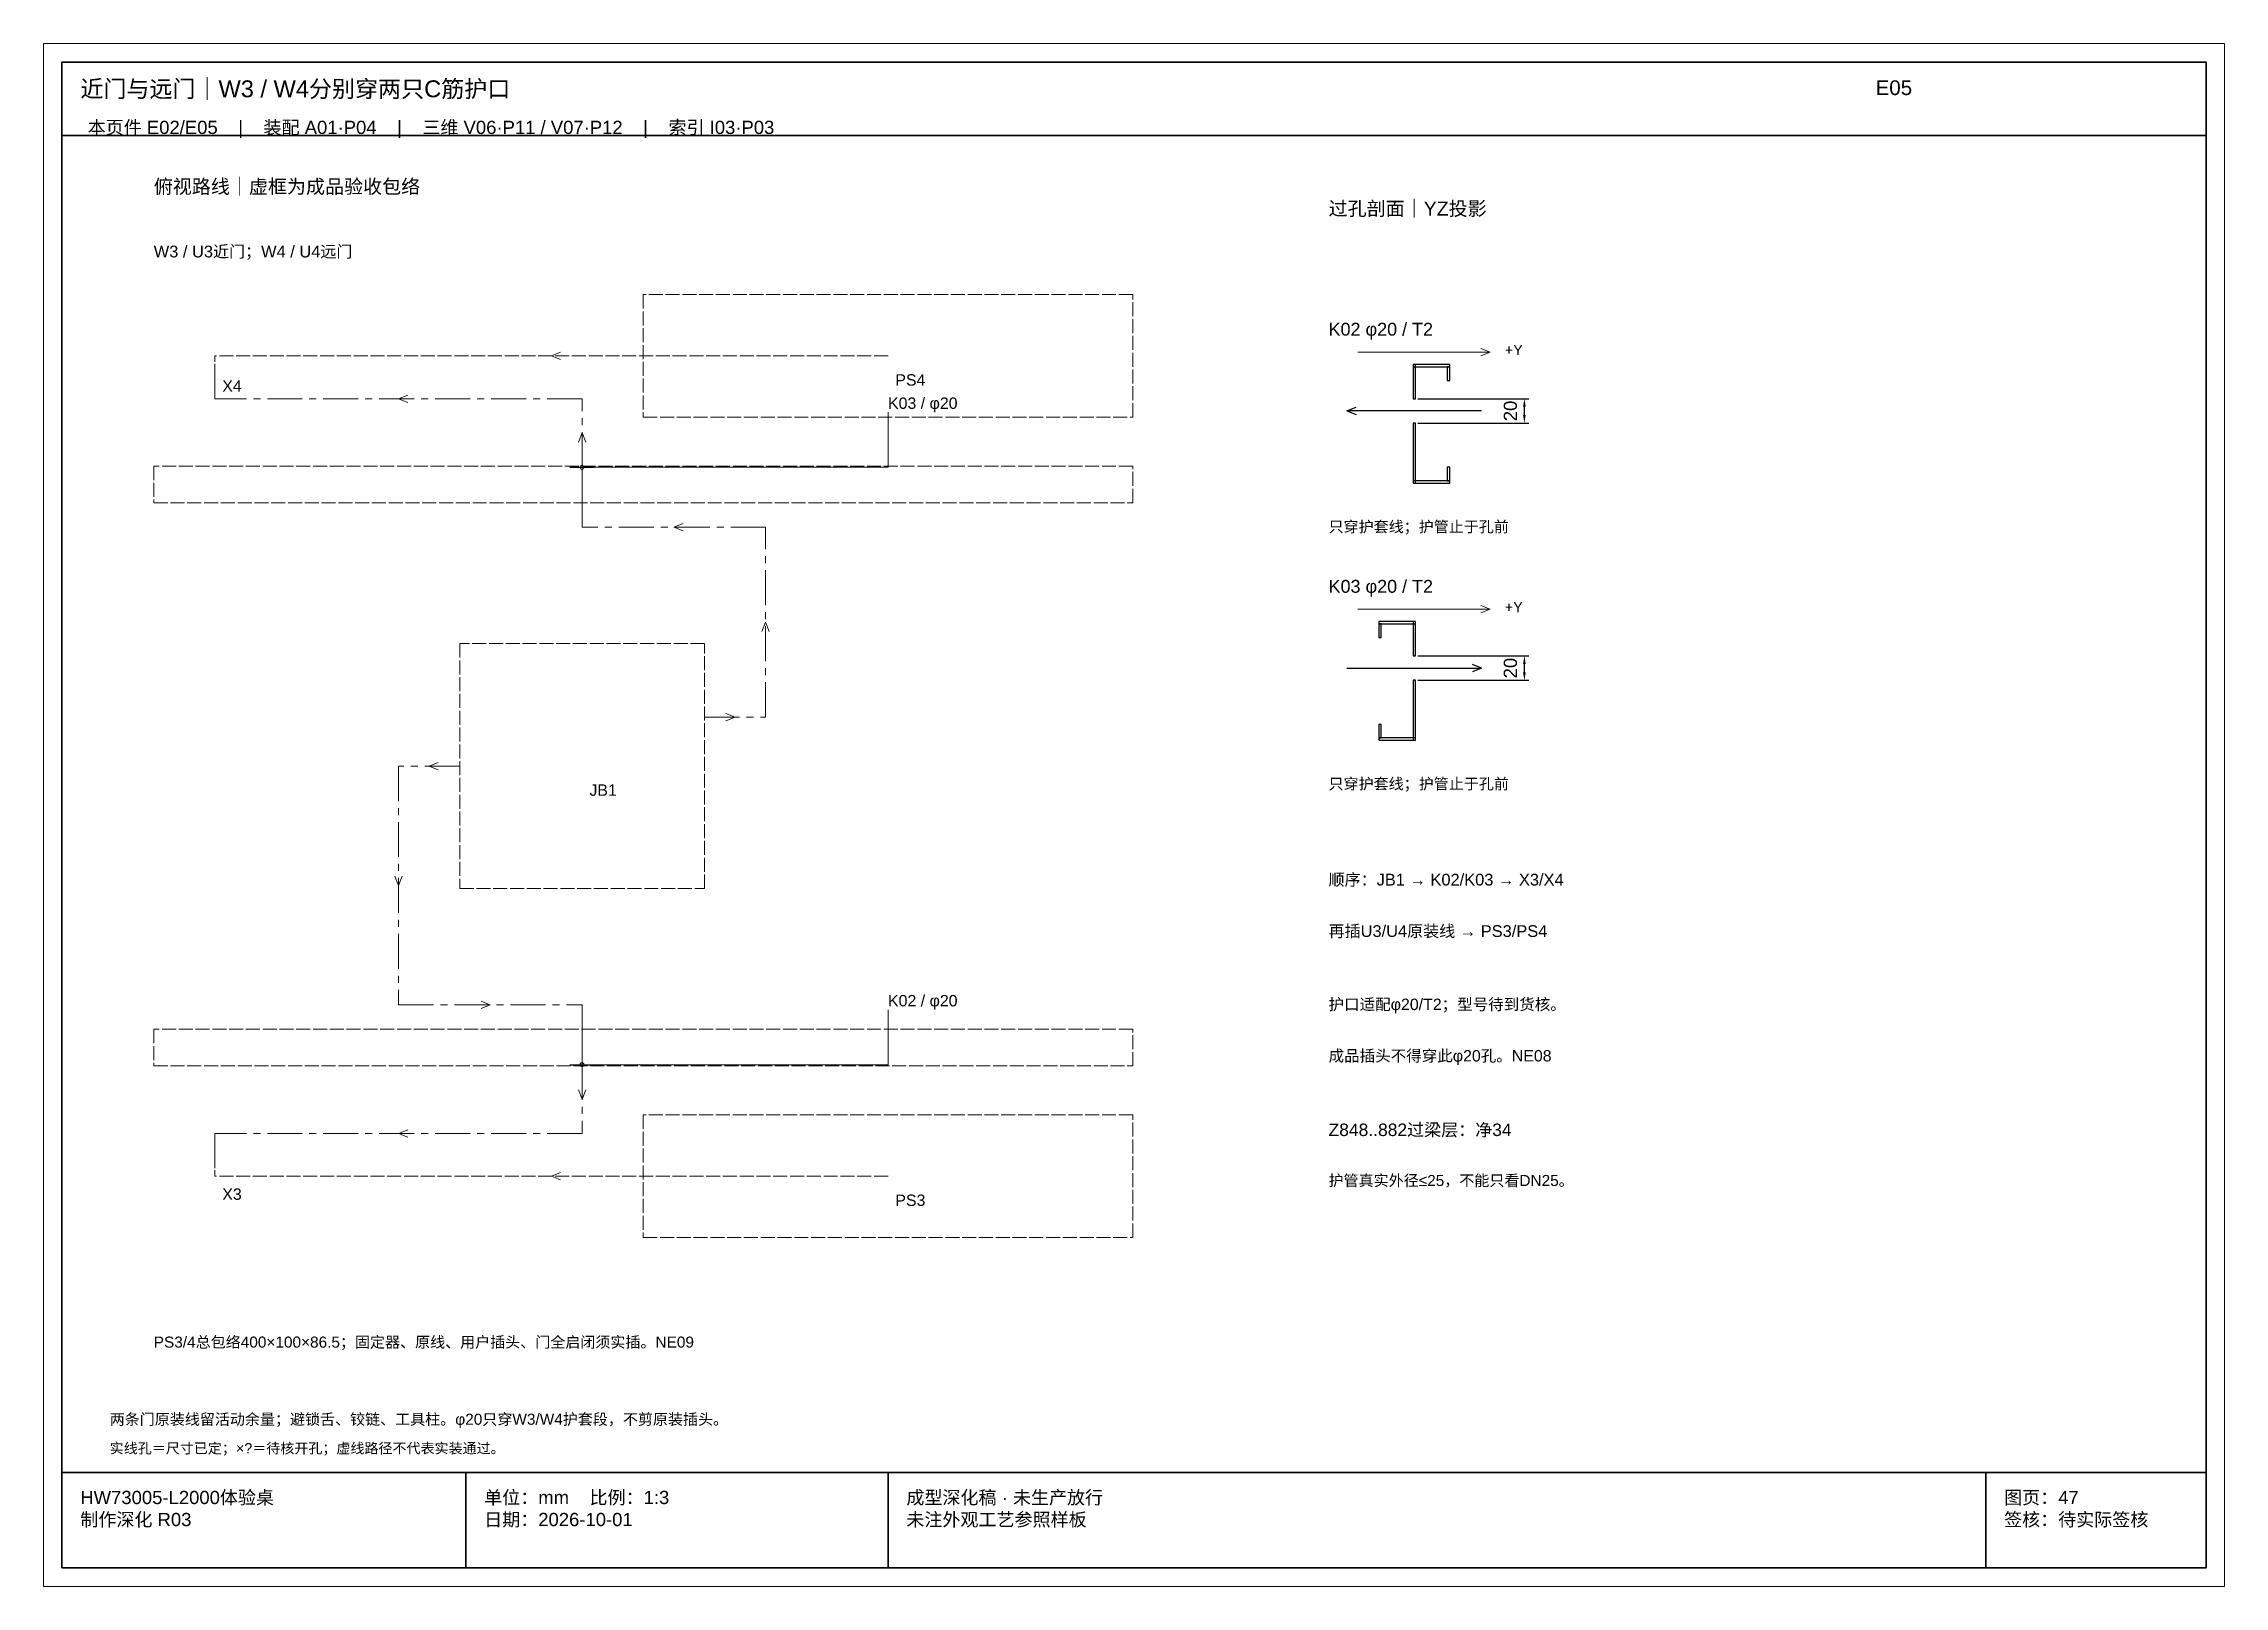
# Paper-space layout 'E05' of a CAD drawing. Header units: millimetres. Extents: x 0 to 594, y 0 to 420.
# The model-space entities are those that its viewports show. They can reach past a viewport. Long polylines and large blocks are cut down to what shows.
import ezdxf

# ---------------------------------------------------------------- set-up
doc = ezdxf.new("R2010")
doc.units = ezdxf.units.MM
doc.linetypes.add('CENTER', pattern=[5.08, 3.175, -0.635, 0.635, -0.635])
doc.linetypes.add('DASHED', pattern=[1.524, 1.27, -0.254])
for name, color, linetype, lineweight in [('CENTER', 8, 'CENTER', 13), ('DIM', 7, 'Continuous', 13), ('FRAME', 7, 'Continuous', 35), ('HIDDEN', 8, 'DASHED', 13), ('NOTE', 7, 'Continuous', 18), ('OUTLINE', 7, 'Continuous', 25)]:
    doc.layers.add(name, color=color, linetype=linetype, lineweight=lineweight)
doc.styles.add('CN', font='Arial Unicode.ttf')
doc.dimstyles.new('D3_A2', dxfattribs={"dimtxt": 10.8, "dimasz": 6.6, "dimexe": 3.6, "dimexo": 3, "dimgap": 2.4, "dimtad": 1, "dimdsep": 46, "dimtxsty": 'CN', "dimcen": 2.5, "dimclrd": 7, "dimclre": 7, "dimclrt": 7, "dimazin": 3, "dimtfac": 1, "dimtmove": 0, "dimatfit": 3})

msp = doc.modelspace()

# ---------------------------------------------------------------- linework, layer by layer
at = {"layer": 'CENTER'}
for p, q in [((396290, 970), (396297.5, 973)), ((396440, 970), (396290, 970)), ((396290, 970), (396297.5, 967)), ((396440, 942), (396437, 934.5)), ((396440, 914), (396440, 942)), ((396440, 942), (396443, 934.5)), ((396515, 865), (396522.5, 868)), ((396590, 865), (396515, 865)), ((396515, 865), (396522.5, 862)), ((396590, 787.5), (396587, 780)), ((396590, 710), (396590, 787.5)), ((396590, 787.5), (396593, 780)), ((396565, 710), (396557.5, 713)), ((396540, 710), (396565, 710)), ((396565, 710), (396557.5, 707)), ((396290, 670), (396290, 572.5)), ((396315, 670), (396322.5, 673)), ((396340, 670), (396315, 670)), ((396315, 670), (396322.5, 667)), ((396290, 572.5), (396287, 580)), ((396290, 572.5), (396293, 580)), ((396290, 475), (396365, 475)), ((396365, 475), (396357.5, 478)), ((396365, 475), (396357.5, 472)), ((396440, 426), (396440, 398)), ((396440, 398), (396437, 405.5)), ((396440, 398), (396443, 405.5)), ((396290, 370), (396297.5, 373)), ((396440, 370), (396290, 370)), ((396290, 370), (396297.5, 367))]:
    msp.add_line(p, q, dxfattribs=at)
for points in [[(396540, 710), (396590, 710), (396590, 865), (396440, 865), (396440, 885), (396440, 914), (396440, 970), (396140, 970), (396140, 1000)], [(396340, 670), (396290, 670), (396290, 475), (396440, 475), (396440, 455), (396440, 426), (396440, 370), (396140, 370), (396140, 340)]]:
    msp.add_lwpolyline(points, dxfattribs=at)
at = {"layer": 'DIM'}
for p, q in [((397074, 1008), (397182, 1008)), ((397182, 1008), (397174.5, 1011)), ((397182, 1008), (397174.5, 1005)), ((397074, 798), (397182, 798)), ((397182, 798), (397174.5, 801)), ((397182, 798), (397174.5, 795))]:
    msp.add_line(p, q, dxfattribs=at)
for points in [[(396440, 914), (396690, 914), (396690, 959)], [(396440, 426), (396690, 426), (396690, 471)]]:
    msp.add_lwpolyline(points, dxfattribs=at)
for centre in [(396440, 914), (396440, 426)]:
    msp.add_circle(centre, 1.65, dxfattribs=at)
at = {"layer": 'FRAME'}
for p, q in [((396015, 1185), (397767, 1185)), ((396015, 93), (397767, 93)), ((396345, 15), (396345, 93)), ((396690, 15), (396690, 93)), ((397587, 15), (397587, 93))]:
    msp.add_line(p, q, dxfattribs=at)
msp.add_lwpolyline([(396015, 15), (397767, 15), (397767, 1245), (396015, 1245)], close=True, dxfattribs=at)
at = {"layer": 'HIDDEN'}
for p, q in [((396415, 1005), (396422.5, 1008)), ((396690, 1005), (396415, 1005)), ((396415, 1005), (396422.5, 1002)), ((396415, 335), (396422.5, 338)), ((396690, 335), (396415, 335)), ((396415, 335), (396422.5, 332))]:
    msp.add_line(p, q, dxfattribs=at)
for points in [[(396490, 955), (396890, 955), (396890, 1055), (396490, 1055)], [(396090, 885), (396890, 885), (396890, 915), (396090, 915)], [(396340, 570), (396540, 570), (396540, 770), (396340, 770)], [(396090, 425), (396890, 425), (396890, 455), (396090, 455)], [(396490, 285), (396890, 285), (396890, 385), (396490, 385)]]:
    msp.add_lwpolyline(points, close=True, dxfattribs=at)
for points in [[(396690, 1005), (396140, 1005), (396140, 1000)], [(396690, 335), (396140, 335), (396140, 340)]]:
    msp.add_lwpolyline(points, dxfattribs=at)
at = {"layer": 'OUTLINE'}
for p, q in [((397065, 960), (397072.5, 963)), ((397175, 960), (397065, 960)), ((397065, 960), (397072.5, 957)), ((396430, 914), (396450, 914)), ((397065, 750), (397175, 750)), ((397175, 750), (397167.5, 753)), ((397175, 750), (397167.5, 747)), ((396430, 426), (396450, 426))]:
    msp.add_line(p, q, dxfattribs=at)
for points in [[(397119, 970), (397121, 970), (397121, 998), (397119, 998)], [(397119, 996), (397149, 996), (397149, 998), (397119, 998)], [(397147, 985), (397149, 985), (397149, 996), (397147, 996)], [(397119, 901), (397121, 901), (397121, 950), (397119, 950)], [(397147, 903), (397149, 903), (397149, 914), (397147, 914)], [(397119, 901), (397149, 901), (397149, 903), (397119, 903)], [(397091, 786), (397121, 786), (397121, 788), (397091, 788)], [(397091, 775), (397093, 775), (397093, 786), (397091, 786)], [(397119, 760), (397121, 760), (397121, 788), (397119, 788)], [(397119, 691), (397121, 691), (397121, 740), (397119, 740)], [(397091, 693), (397093, 693), (397093, 704), (397091, 704)], [(397091, 691), (397121, 691), (397121, 693), (397091, 693)]]:
    msp.add_lwpolyline(points, close=True, dxfattribs=at)

# ---------------------------------------------------------------- texts
at = {"layer": 'NOTE', "attachment_point": 1, "style": 'CN'}
for s, insert, char_height, width in [('近门与远门｜W3 / W4分别穿两只C筋护口', (396030, 1230), 13.8, 1452), ('E05', (397497, 1230), 12, 270), ('本页件 E02/E05    |    装配 A01·P04    |    三维 V06·P11 / V07·P12    |    索引 I03·P03', (396036, 1197), 10.8, 1710), ('俯视路线｜虚框为成品验收包络', (396090, 1149), 11.4, 861), ('过孔剖面｜YZ投影', (397050, 1131), 11.4, 654), ('W3 / U3近门；W4 / U4远门', (396090, 1095), 9.6, 861), ('K02 φ20 / T2', (397050, 1032), 10.5, 690), ('+Y', (397194, 1014), 8.4, 105), ('X4', (396146, 985), 9.3, 210), ('PS4', (396696, 990), 9.3, 210), ('K03 / φ20', (396690, 971), 9.3, 315), ('只穿护套线；护管止于孔前', (397050, 870), 9, 705), ('K03 φ20 / T2', (397050, 822), 10.5, 690), ('+Y', (397194, 804), 8.4, 105), ('只穿护套线；护管止于孔前', (397050, 660), 9, 705), ('JB1', (396446, 655), 9.3, 210), ('顺序：JB1 → K02/K03 → X3/X4', (397050, 582), 9.6, 654), ('再插U3/U4原装线 → PS3/PS4', (397050, 540), 9.6, 654), ('K02 / φ20', (396690, 483), 9.3, 315), ('护口适配φ20/T2；型号待到货核。', (397050, 480), 9.3, 654), ('成品插头不得穿此φ20孔。NE08', (397050, 438), 9.3, 654), ('Z848..882过梁层：净34', (397050, 378), 10.2, 654), ('X3', (396146, 325), 9.3, 210), ('护管真实外径≤25，不能只看DN25。', (397050, 336), 9, 654), ('PS3', (396696, 320), 9.3, 210), ('PS3/4总包络400×100×86.5；固定器、原线、用户插头、门全启闭须实插。NE09', (396090, 204), 9, 1623), ('两条门原装线留活动余量；避锁舌、铰链、工具柱。φ20只穿W3/W4护套段，不剪原装插头。', (396054, 141), 9, 1665), ('实线孔＝尺寸已定；×?＝待核开孔；虚线路径不代表实装通过。', (396054, 117), 8.4, 1665), ('HW73005-L2000体验桌\\P制作深化 R03', (396030, 78), 10.8, 300), ('单位：mm    比例：1:3\\P日期：2026-10-01', (396360, 78), 10.8, 315), ('成型深化稿 · 未生产放行\\P未注外观工艺参照样板', (396705, 78), 10.8, 867), ('图页：47\\P签核：待实际签核', (397602, 78), 10.8, 165)]:
    msp.add_mtext(s, dxfattribs=dict(at, insert=insert, char_height=char_height, width=width))

# ---------------------------------------------------------------- dimensions: what is measured, and where the dimension line sits
at = {"layer": 'DIM'}
for base, p1, p2 in [((397210, 950), (397120, 950), (397120, 970)), ((397210, 740), (397120, 740), (397120, 760))]:
    msp.add_linear_dim(base=base, p1=p1, p2=p2, angle=90, dimstyle='D3_A2', dxfattribs=at).render()

psp = doc.layouts.new('E05')

# ---------------------------------------------------------------- viewports
at = {"layer": 'Defpoints'}
psp.add_viewport(center=(297, 210), size=(594, 420), view_center_point=(396891, 630), view_height=1260, dxfattribs=at)

doc.saveas('drawing.dxf')
